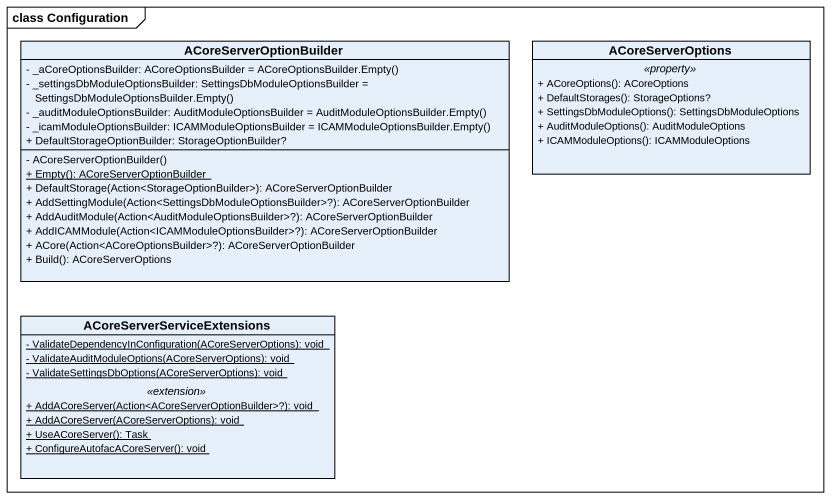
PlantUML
@startuml
mainframe class Configuration
hide circle
hide empty members
skinparam classAttributeIconSize 0
class ACoreServerOptionBuilder {
  {field} - _aCoreOptionsBuilder: ACoreOptionsBuilder = ACoreOptionsBuilder.Empty()
  {field} - _settingsDbModuleOptionsBuilder: SettingsDbModuleOptionsBuilder = SettingsDbModuleOptionsBuilder.Empty()
  {field} - _auditModuleOptionsBuilder: AuditModuleOptionsBuilder = AuditModuleOptionsBuilder.Empty()
  {field} - _icamModuleOptionsBuilder: ICAMModuleOptionsBuilder = ICAMModuleOptionsBuilder.Empty()
  + DefaultStorageOptionBuilder: StorageOptionBuilder?
  - ACoreServerOptionBuilder()
  {static} + Empty(): ACoreServerOptionBuilder
  + DefaultStorage(Action<StorageOptionBuilder>): ACoreServerOptionBuilder
  + AddSettingModule(Action<SettingsDbModuleOptionsBuilder>?): ACoreServerOptionBuilder
  + AddAuditModule(Action<AuditModuleOptionsBuilder>?): ACoreServerOptionBuilder
  + AddICAMModule(Action<ICAMModuleOptionsBuilder>?): ACoreServerOptionBuilder
  + ACore(Action<ACoreOptionsBuilder>?): ACoreServerOptionBuilder
  + Build(): ACoreServerOptions
}
class ACoreServerOptions {
  .. <<property>> ..
  + ACoreOptions(): ACoreOptions
  + DefaultStorages(): StorageOptions?
  + SettingsDbModuleOptions(): SettingsDbModuleOptions
  + AuditModuleOptions(): AuditModuleOptions
  + ICAMModuleOptions(): ICAMModuleOptions
}
class ACoreServerServiceExtensions {
  {static} - ValidateDependencyInConfiguration(ACoreServerOptions): void
  {static} - ValidateAuditModuleOptions(ACoreServerOptions): void
  {static} - ValidateSettingsDbOptions(ACoreServerOptions): void
  .. <<extension>> ..
  {static} + AddACoreServer(Action<ACoreServerOptionBuilder>?): void
  {static} + AddACoreServer(ACoreServerOptions): void
  {static} + UseACoreServer(): Task
  {static} + ConfigureAutofacACoreServer(): void
}
@enduml
